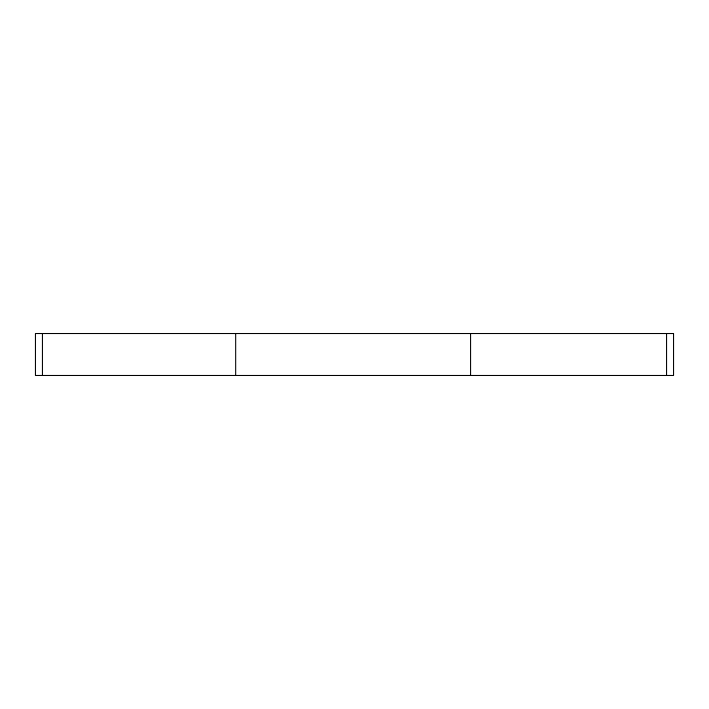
<?xml version="1.0" encoding="UTF-8"?>
<svg xmlns="http://www.w3.org/2000/svg" width="709" height="709" viewBox="0 0 709 709"><rect width="100%" height="100%" fill="white"/><g stroke="black" fill="none" stroke-linecap="round" stroke-linejoin="round"><path stroke-width="1.06" d="M666.557 333.522L666.557 375.478M470.572 333.522L470.572 375.478M235.672 333.522L235.672 375.478M42.443 333.522L42.443 375.478M673.55 333.522L35.45 333.522L35.45 375.478L673.55 375.478L673.55 333.522"/></g></svg>
